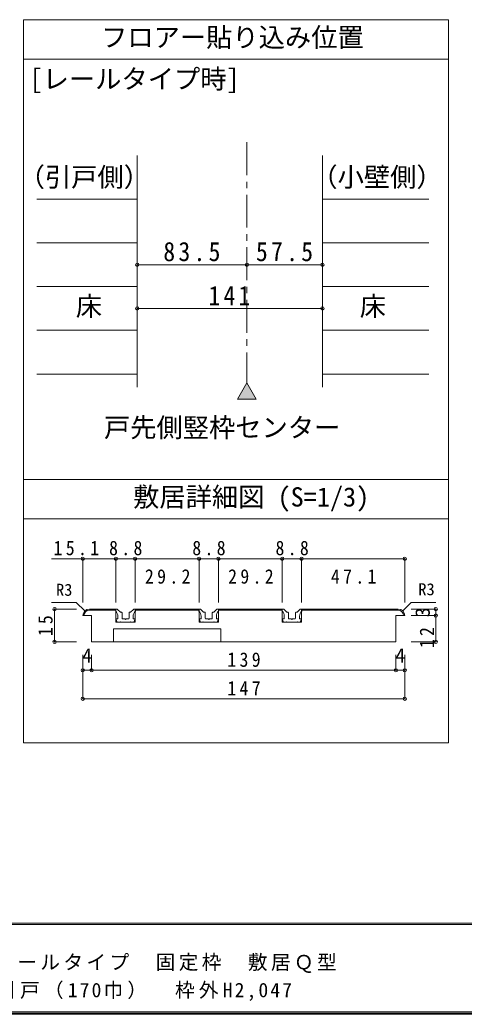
# Model space of a CAD drawing. Units: millimetres at full size, sheet at 1:5, with parts at other scales. Extents: x -957 to 993, y -689 to 708.
# Drawn here: x -512 to -174, y -689 to 68 of the extents above; entities that cross this region are included whole.
import ezdxf
from ezdxf.enums import TextEntityAlignment as Align

# ---------------------------------------------------------------- set-up
doc = ezdxf.new("R2010")
doc.units = ezdxf.units.MM
doc.header["$LTSCALE"] = 5
doc.header["$PDMODE"] = 32
doc.header["$PDSIZE"] = 2.5
doc.linetypes.add('CHAIN1', pattern=[8, 5, -1, 1, -1])
doc.layers.add('0-B_寸法', color=7, linetype='Continuous', lineweight=9)
doc.layers.add('F-1_枠', color=6, linetype='Continuous', lineweight=9)
doc.styles.add('ＭＳ ゴシック', font='')
doc.styles.get('ＭＳ ゴシック').set_extended_font_data('MS Gothic')

msp = doc.modelspace()

# ---------------------------------------------------------------- linework, layer by layer
at = {"layer": '0-B_寸法'}
for p, q in [((-509.446, 68.058), (-185.763, 68.058)), ((-509.446, 68.058), (-509.446, -482.581)), ((-185.763, -482.581), (-185.763, 68.058)), ((-509.446, 38.058), (-185.763, 38.058)), ((-422.816, -35.143), (-422.816, -211.65)), ((-281.816, -35.143), (-281.816, -211.65)), ((-339.316, -118.397), (-422.816, -118.397)), ((-281.816, -118.397), (-339.316, -118.397)), ((-281.816, -151.698), (-422.816, -151.698)), ((-339.316, -208.332), (-346.453, -220.694)), ((-339.316, -208.332), (-332.179, -220.694)), ((-346.453, -220.694), (-332.179, -220.694)), ((-185.763, -281.942), (-509.446, -281.942)), ((-509.446, -311.942), (-185.763, -311.942)), ((-439.062, -342.258), (-488.056, -342.258)), ((-464.229, -342.258), (-464.229, -375.591)), ((-424.396, -342.258), (-439.062, -342.258)), ((-439.062, -342.258), (-439.062, -375.591)), ((-424.396, -342.258), (-375.729, -342.258)), ((-424.396, -342.258), (-424.396, -375.591)), ((-375.729, -342.258), (-375.729, -375.591)), ((-375.729, -342.258), (-361.062, -342.258)), ((-361.062, -342.258), (-361.062, -375.591)), ((-361.062, -342.258), (-312.396, -342.258)), ((-312.396, -342.258), (-312.396, -375.591)), ((-312.396, -342.258), (-297.729, -342.258)), ((-297.729, -342.258), (-297.729, -375.591)), ((-297.729, -342.258), (-219.229, -342.258)), ((-219.229, -342.258), (-219.229, -375.591)), ((-469.229, -375.591), (-488.056, -375.591)), ((-469.229, -375.591), (-488.056, -375.591)), ((-462.765, -382.056), (-469.229, -375.591)), ((-462.765, -382.056), (-469.229, -375.591)), ((-220.694, -382.056), (-214.229, -375.591)), ((-220.694, -382.056), (-214.229, -375.591)), ((-214.229, -375.591), (-195.538, -375.591)), ((-214.229, -375.591), (-195.538, -375.591)), ((-485.754, -405.591), (-485.754, -380.591)), ((-485.754, -380.591), (-469.087, -380.591)), ((-457.562, -385.591), (-464.229, -385.591)), ((-457.562, -385.591), (-464.229, -385.591)), ((-439.062, -380.591), (-459.229, -380.591)), ((-439.062, -380.591), (-459.229, -380.591)), ((-439.062, -381.424), (-459.229, -381.424)), ((-439.062, -381.424), (-459.229, -381.424)), ((-457.562, -405.591), (-457.562, -385.591)), ((-439.229, -380.591), (-438.324, -380.591)), ((-439.062, -380.591), (-439.062, -390.591)), ((-435.625, -382.945), (-437.735, -380.835)), ((-435.625, -382.945), (-437.735, -380.835)), ((-437.562, -388.091), (-437.562, -385.985)), ((-435.272, -383.091), (-434.729, -383.091)), ((-435.272, -383.091), (-434.729, -383.091)), ((-434.396, -387.591), (-434.396, -383.425)), ((-429.062, -387.591), (-429.062, -383.425)), ((-428.186, -383.091), (-428.729, -383.091)), ((-428.186, -383.091), (-428.729, -383.091)), ((-427.833, -382.945), (-425.723, -380.835)), ((-427.833, -382.945), (-425.723, -380.835)), ((-425.896, -388.091), (-425.896, -385.985)), ((-424.229, -380.591), (-425.134, -380.591)), ((-424.229, -380.591), (-425.134, -380.591)), ((-424.396, -380.591), (-424.396, -390.591)), ((-375.729, -380.591), (-424.396, -380.591)), ((-375.729, -380.591), (-424.396, -380.591)), ((-375.729, -381.424), (-424.396, -381.424)), ((-375.729, -381.424), (-424.396, -381.424)), ((-424.229, -382.258), (-424.229, -380.591)), ((-375.896, -380.591), (-374.991, -380.591)), ((-375.729, -380.591), (-375.729, -390.591)), ((-372.292, -382.945), (-374.402, -380.835)), ((-372.292, -382.945), (-374.402, -380.835)), ((-374.229, -388.091), (-374.229, -385.985)), ((-371.939, -383.091), (-371.396, -383.091)), ((-371.939, -383.091), (-371.396, -383.091)), ((-371.062, -387.591), (-371.062, -383.425)), ((-365.729, -387.591), (-365.729, -383.425)), ((-364.853, -383.091), (-365.396, -383.091)), ((-364.853, -383.091), (-365.396, -383.091)), ((-364.499, -382.945), (-362.39, -380.835)), ((-364.499, -382.945), (-362.39, -380.835)), ((-362.562, -388.091), (-362.562, -385.985)), ((-360.896, -380.591), (-361.801, -380.591)), ((-360.896, -380.591), (-361.801, -380.591)), ((-361.062, -380.591), (-361.062, -390.591)), ((-312.396, -380.591), (-361.062, -380.591)), ((-312.396, -380.591), (-361.062, -380.591)), ((-312.396, -381.424), (-361.062, -381.424)), ((-312.396, -381.424), (-361.062, -381.424)), ((-360.896, -382.258), (-360.896, -380.591)), ((-312.562, -380.591), (-311.658, -380.591)), ((-312.396, -380.591), (-312.396, -390.591)), ((-308.959, -382.945), (-311.068, -380.835)), ((-308.959, -382.945), (-311.068, -380.835)), ((-310.896, -388.091), (-310.896, -385.985)), ((-308.605, -383.091), (-308.062, -383.091)), ((-308.605, -383.091), (-308.062, -383.091)), ((-307.729, -387.591), (-307.729, -383.425)), ((-302.396, -387.591), (-302.396, -383.425)), ((-301.52, -383.091), (-302.062, -383.091)), ((-301.52, -383.091), (-302.062, -383.091)), ((-301.166, -382.945), (-299.057, -380.835)), ((-301.166, -382.945), (-299.057, -380.835)), ((-299.229, -388.091), (-299.229, -385.985)), ((-297.562, -380.591), (-298.467, -380.591)), ((-297.562, -380.591), (-298.467, -380.591)), ((-224.229, -380.591), (-297.729, -380.591)), ((-224.229, -381.424), (-297.729, -381.424)), ((-224.229, -381.424), (-297.729, -381.424)), ((-297.562, -382.258), (-297.562, -380.591)), ((-225.896, -385.591), (-219.229, -385.591)), ((-225.896, -405.591), (-225.896, -385.591)), ((-225.896, -385.591), (-219.229, -385.591)), ((-195.538, -380.591), (-214.229, -380.591)), ((-195.538, -385.591), (-214.229, -385.591)), ((-195.538, -385.591), (-195.538, -380.591)), ((-195.538, -405.591), (-195.538, -385.591)), ((-424.396, -390.591), (-439.062, -390.591)), ((-424.396, -390.591), (-439.062, -390.591)), ((-438.062, -390.591), (-438.872, -388.547)), ((-438.062, -390.591), (-438.872, -388.547)), ((-437.562, -388.091), (-438.562, -388.091)), ((-437.562, -388.091), (-438.562, -388.091)), ((-436.229, -390.591), (-438.062, -390.591)), ((-436.229, -390.591), (-438.062, -390.591)), ((-436.229, -390.591), (-435.896, -390.258)), ((-436.229, -390.591), (-435.896, -390.258)), ((-435.896, -390.258), (-435.562, -390.591)), ((-435.896, -390.258), (-435.562, -390.591)), ((-435.562, -390.591), (-427.896, -390.591)), ((-435.562, -390.591), (-427.896, -390.591)), ((-432.229, -388.091), (-433.896, -388.091)), ((-432.229, -388.091), (-433.896, -388.091)), ((-431.729, -388.591), (-432.229, -388.091)), ((-431.729, -388.591), (-432.229, -388.091)), ((-427.562, -390.258), (-427.896, -390.591)), ((-427.562, -390.258), (-427.896, -390.591)), ((-427.229, -390.591), (-427.562, -390.258)), ((-427.229, -390.591), (-427.562, -390.258)), ((-427.229, -390.591), (-425.396, -390.591)), ((-427.229, -390.591), (-425.396, -390.591)), ((-425.896, -388.091), (-424.896, -388.091)), ((-425.896, -388.091), (-424.896, -388.091)), ((-425.396, -390.591), (-424.586, -388.547)), ((-425.396, -390.591), (-424.586, -388.547)), ((-361.062, -390.591), (-375.729, -390.591)), ((-361.062, -390.591), (-375.729, -390.591)), ((-374.729, -390.591), (-375.539, -388.547)), ((-374.729, -390.591), (-375.539, -388.547)), ((-374.229, -388.091), (-375.229, -388.091)), ((-374.229, -388.091), (-375.229, -388.091)), ((-372.896, -390.591), (-374.729, -390.591)), ((-372.896, -390.591), (-374.729, -390.591)), ((-372.896, -390.591), (-372.562, -390.258)), ((-372.896, -390.591), (-372.562, -390.258)), ((-372.562, -390.258), (-372.229, -390.591)), ((-372.562, -390.258), (-372.229, -390.591)), ((-372.229, -390.591), (-364.562, -390.591)), ((-372.229, -390.591), (-364.562, -390.591)), ((-368.896, -388.091), (-370.562, -388.091)), ((-368.896, -388.091), (-370.562, -388.091)), ((-368.396, -388.591), (-368.896, -388.091)), ((-368.396, -388.591), (-368.896, -388.091)), ((-364.229, -390.258), (-364.562, -390.591)), ((-364.229, -390.258), (-364.562, -390.591)), ((-363.896, -390.591), (-364.229, -390.258)), ((-363.896, -390.591), (-364.229, -390.258)), ((-363.896, -390.591), (-362.062, -390.591)), ((-363.896, -390.591), (-362.062, -390.591)), ((-362.562, -388.091), (-361.562, -388.091)), ((-362.562, -388.091), (-361.562, -388.091)), ((-362.062, -390.591), (-361.253, -388.547)), ((-362.062, -390.591), (-361.253, -388.547)), ((-297.729, -390.591), (-312.396, -390.591)), ((-297.729, -390.591), (-312.396, -390.591)), ((-311.396, -390.591), (-312.206, -388.547)), ((-311.396, -390.591), (-312.206, -388.547)), ((-310.896, -388.091), (-311.896, -388.091)), ((-310.896, -388.091), (-311.896, -388.091)), ((-309.562, -390.591), (-311.396, -390.591)), ((-309.562, -390.591), (-311.396, -390.591)), ((-309.562, -390.591), (-309.229, -390.258)), ((-309.562, -390.591), (-309.229, -390.258)), ((-309.229, -390.258), (-308.896, -390.591)), ((-309.229, -390.258), (-308.896, -390.591)), ((-308.896, -390.591), (-301.229, -390.591)), ((-308.896, -390.591), (-301.229, -390.591)), ((-305.562, -388.091), (-307.229, -388.091)), ((-305.562, -388.091), (-307.229, -388.091)), ((-305.062, -388.591), (-305.562, -388.091)), ((-305.062, -388.591), (-305.562, -388.091)), ((-300.896, -390.258), (-301.229, -390.591)), ((-300.896, -390.258), (-301.229, -390.591)), ((-300.562, -390.591), (-300.896, -390.258)), ((-300.562, -390.591), (-300.896, -390.258)), ((-300.562, -390.591), (-298.729, -390.591)), ((-300.562, -390.591), (-298.729, -390.591)), ((-299.229, -388.091), (-298.229, -388.091)), ((-299.229, -388.091), (-298.229, -388.091)), ((-298.729, -390.591), (-297.919, -388.547)), ((-298.729, -390.591), (-297.919, -388.547)), ((-440.896, -405.591), (-440.896, -395.591)), ((-359.229, -395.591), (-440.896, -395.591)), ((-485.754, -405.591), (-469.087, -405.591)), ((-457.562, -405.591), (-225.896, -405.591)), ((-457.562, -405.591), (-225.896, -405.591)), ((-195.538, -405.591), (-214.229, -405.591)), ((-464.229, -427.258), (-464.229, -415.591)), ((-457.562, -427.258), (-457.562, -415.591)), ((-225.896, -427.258), (-225.896, -415.591)), ((-219.229, -427.258), (-219.229, -415.591)), ((-464.229, -427.258), (-457.562, -427.258)), ((-464.229, -448.924), (-464.229, -427.258)), ((-457.562, -427.258), (-225.896, -427.258)), ((-225.896, -427.258), (-219.229, -427.258)), ((-219.229, -448.924), (-219.229, -427.258)), ((-464.229, -448.924), (-219.229, -448.924)), ((-185.763, -482.581), (-509.446, -482.581))]:
    msp.add_line(p, q, dxfattribs=at)
at = {"layer": '0-B_寸法', "linetype": 'CHAIN1'}
msp.add_line((-339.316, -25.143), (-339.316, -208.332), dxfattribs=at)
at = {"layer": '0-B_寸法', "color": 4}
for p, q in [((-422.816, -68.445), (-499.316, -68.445)), ((-200.917, -68.445), (-281.816, -68.445)), ((-422.816, -101.746), (-499.316, -101.746)), ((-281.816, -101.746), (-200.917, -101.746)), ((-422.816, -135.048), (-499.316, -135.048)), ((-281.816, -135.048), (-200.917, -135.048)), ((-422.816, -168.349), (-499.316, -168.349)), ((-281.816, -168.349), (-200.917, -168.349)), ((-422.816, -201.65), (-499.316, -201.65)), ((-281.816, -201.65), (-200.917, -201.65))]:
    msp.add_line(p, q, dxfattribs=at)
at = {"layer": '0-B_寸法'}
for points in [[(-439.229, -382.258), (-439.229, -380.591), (-438.324, -380.591)], [(-375.896, -382.258), (-375.896, -380.591), (-374.991, -380.591)], [(-312.562, -382.258), (-312.562, -380.591), (-311.658, -380.591)], [(-224.229, -380.591), (-297.729, -380.591), (-297.729, -390.591)], [(-429.562, -388.091), (-431.229, -388.091), (-431.729, -388.591)], [(-429.562, -388.091), (-431.229, -388.091), (-431.729, -388.591)], [(-366.229, -388.091), (-367.896, -388.091), (-368.396, -388.591)], [(-366.229, -388.091), (-367.896, -388.091), (-368.396, -388.591)], [(-302.896, -388.091), (-304.562, -388.091), (-305.062, -388.591)], [(-302.896, -388.091), (-304.562, -388.091), (-305.062, -388.591)], [(-359.229, -405.591), (-359.229, -395.591), (-440.896, -395.591)]]:
    msp.add_lwpolyline(points, dxfattribs=at)
for centre, major_axis, start_param, end_param in [((-459.229, -385.591), (-5, 0), 4.712389, 6.2831853), ((-459.229, -385.591), (-5, 0), 4.712389, 6.2831853), ((-459.229, -385.591), (-4.167, 0), 4.712389, 6.2831853), ((-459.229, -385.591), (-4.167, 0), 4.712389, 6.2831853), ((-442.562, -385.985), (5, 0), 6.2831853, 7.1242595), ((-442.562, -385.985), (5, 0), 6.2831853, 7.1242595), ((-438.324, -381.425), (0.833, 0), 0.7853982, 1.5707963), ((-438.324, -381.425), (0.833, 0), 0.7853982, 1.5707963), ((-435.272, -382.591), (0.5, 0), 3.9269908, 4.712389), ((-435.272, -382.591), (0.5, 0), 3.9269908, 4.712389), ((-434.729, -383.425), (0.333, 0), 6.2831853, 7.8539816), ((-434.729, -383.425), (0.333, 0), 6.2831853, 7.8539816), ((-428.729, -383.425), (0.333, 0), 1.5707963, 3.1415927), ((-428.729, -383.425), (0.333, 0), 1.5707963, 3.1415927), ((-428.186, -382.591), (0.5, 0), 4.712389, 5.4977871), ((-428.186, -382.591), (0.5, 0), 4.712389, 5.4977871), ((-420.896, -385.985), (5, 0), 2.3005185, 3.1415927), ((-420.896, -385.985), (5, 0), 2.3005185, 3.1415927), ((-425.134, -381.425), (0.833, 0), 1.5707963, 2.3561945), ((-425.134, -381.425), (0.833, 0), 1.5707963, 2.3561945), ((-379.229, -385.985), (5, 0), 6.2831853, 7.1242595), ((-379.229, -385.985), (5, 0), 6.2831853, 7.1242595), ((-374.991, -381.425), (0.833, 0), 0.7853982, 1.5707963), ((-374.991, -381.425), (0.833, 0), 0.7853982, 1.5707963), ((-371.939, -382.591), (0.5, 0), 3.9269908, 4.712389), ((-371.939, -382.591), (0.5, 0), 3.9269908, 4.712389), ((-371.396, -383.425), (0.333, 0), 6.2831853, 7.8539816), ((-371.396, -383.425), (0.333, 0), 6.2831853, 7.8539816), ((-365.396, -383.425), (0.333, 0), 1.5707963, 3.1415927), ((-365.396, -383.425), (0.333, 0), 1.5707963, 3.1415927), ((-364.853, -382.591), (0.5, 0), 4.712389, 5.4977871), ((-364.853, -382.591), (0.5, 0), 4.712389, 5.4977871), ((-357.562, -385.985), (5, 0), 2.3005185, 3.1415927), ((-357.562, -385.985), (5, 0), 2.3005185, 3.1415927), ((-361.801, -381.425), (0.833, 0), 1.5707963, 2.3561945), ((-361.801, -381.425), (0.833, 0), 1.5707963, 2.3561945), ((-315.896, -385.985), (5, 0), 6.2831853, 7.1242595), ((-315.896, -385.985), (5, 0), 6.2831853, 7.1242595), ((-311.658, -381.425), (0.833, 0), 0.7853982, 1.5707963), ((-311.658, -381.425), (0.833, 0), 0.7853982, 1.5707963), ((-308.605, -382.591), (0.5, 0), 3.9269908, 4.712389), ((-308.605, -382.591), (0.5, 0), 3.9269908, 4.712389), ((-308.062, -383.425), (0.333, 0), 6.2831853, 7.8539816), ((-308.062, -383.425), (0.333, 0), 6.2831853, 7.8539816), ((-302.062, -383.425), (0.333, 0), 1.5707963, 3.1415927), ((-302.062, -383.425), (0.333, 0), 1.5707963, 3.1415927), ((-301.52, -382.591), (0.5, 0), 4.712389, 5.4977871), ((-301.52, -382.591), (0.5, 0), 4.712389, 5.4977871), ((-294.229, -385.985), (5, 0), 2.3005185, 3.1415927), ((-294.229, -385.985), (5, 0), 2.3005185, 3.1415927), ((-298.467, -381.425), (0.833, 0), 1.5707963, 2.3561945), ((-298.467, -381.425), (0.833, 0), 1.5707963, 2.3561945), ((-224.229, -385.591), (-5, 0), 3.1415927, 4.712389), ((-224.229, -385.591), (-5, 0), 3.1415927, 4.712389), ((-224.229, -385.591), (-4.167, 0), 3.1415927, 4.712389), ((-224.229, -385.591), (-4.167, 0), 3.1415927, 4.712389), ((-438.562, -388.425), (0.333, 0), 1.5707963, 3.518863), ((-438.562, -388.425), (0.333, 0), 1.5707963, 3.518863), ((-433.896, -387.591), (0.5, 0), 3.1415927, 4.712389), ((-433.896, -387.591), (0.5, 0), 3.1415927, 4.712389), ((-429.562, -387.591), (0.5, 0), 4.712389, 6.2831853), ((-429.562, -387.591), (0.5, 0), 4.712389, 6.2831853), ((-424.896, -388.425), (0.333, 0), 5.9059149, 7.8539816), ((-424.896, -388.425), (0.333, 0), 5.9059149, 7.8539816), ((-375.229, -388.425), (0.333, 0), 1.5707963, 3.518863), ((-375.229, -388.425), (0.333, 0), 1.5707963, 3.518863), ((-370.562, -387.591), (0.5, 0), 3.1415927, 4.712389), ((-370.562, -387.591), (0.5, 0), 3.1415927, 4.712389), ((-366.229, -387.591), (0.5, 0), 4.712389, 6.2831853), ((-366.229, -387.591), (0.5, 0), 4.712389, 6.2831853), ((-361.562, -388.425), (0.333, 0), 5.9059149, 7.8539816), ((-361.562, -388.425), (0.333, 0), 5.9059149, 7.8539816), ((-311.896, -388.425), (0.333, 0), 1.5707963, 3.518863), ((-311.896, -388.425), (0.333, 0), 1.5707963, 3.518863), ((-307.229, -387.591), (0.5, 0), 3.1415927, 4.712389), ((-307.229, -387.591), (0.5, 0), 3.1415927, 4.712389), ((-302.896, -387.591), (0.5, 0), 4.712389, 6.2831853), ((-302.896, -387.591), (0.5, 0), 4.712389, 6.2831853), ((-298.229, -388.425), (0.333, 0), 5.9059149, 7.8539816), ((-298.229, -388.425), (0.333, 0), 5.9059149, 7.8539816)]:
    msp.add_ellipse(centre, major_axis=major_axis, ratio=0.999999, start_param=start_param, end_param=end_param, dxfattribs=at)
for p in [(-422.816, -118.397), (-339.316, -118.397), (-281.816, -118.397), (-422.816, -151.698), (-281.816, -151.698), (-464.229, -342.258), (-439.062, -342.258), (-424.396, -342.258), (-375.729, -342.258), (-361.062, -342.258), (-312.396, -342.258), (-297.729, -342.258), (-219.229, -342.258), (-485.754, -380.591), (-195.538, -380.591), (-195.538, -385.591), (-485.754, -405.591), (-195.538, -405.591), (-464.229, -427.258), (-457.562, -427.258), (-225.896, -427.258), (-219.229, -427.258), (-464.229, -448.924), (-219.229, -448.924)]:
    msp.add_point(p, dxfattribs=at)
at = {"layer": '0-B_寸法', "color": 16}
msp.add_solid([(-346.453, -220.694), (-339.316, -208.332), (-332.179, -220.694)], dxfattribs=at)
at = {"layer": 'F-1_枠'}
for p, q in [((992.782, -619.898), (-957.218, -619.898)), ((992.782, -620.731), (-957.218, -620.731)), ((992.782, -687.398), (-957.218, -687.398)), ((992.782, -688.231), (-957.218, -688.231)), ((992.782, -689.065), (-957.218, -689.065))]:
    msp.add_line(p, q, dxfattribs=at)

# ---------------------------------------------------------------- texts
at = {"layer": '0-B_寸法', "style": 'ＭＳ ゴシック'}
for s, height, p in [('フロアー貼り込み位置', 14.66, (-450.368, 43.058)), ('[レールタイプ時]', 14.66, (-504.775, 11.368)), ('（引戸側）', 14.66, (-513.101, -63.341)), ('（小壁側）', 14.66, (-290.306, -63.341)), ('床', 14.66, (-469.566, -161.698)), ('床', 14.66, (-253.468, -161.698)), ('戸先側竪枠センター', 14.66, (-448.157, -254.074)), ('敷居詳細図 (S=1/3)', 14.66, (-425.974, -306.933)), ('R3', 9.164, (-484.634, -373.267)), ('R3', 9.164, (-208.855, -372.863)), ('4', 11, (-464.646, -424.758)), ('4', 11, (-226.312, -424.758))]:
    msp.add_text(s, height=height, dxfattribs=at).set_placement(p, align=Align.BOTTOM_LEFT)
msp.add_text('3', height=11, rotation=90, dxfattribs=at).set_placement((-196.849, -386.841), align=Align.BOTTOM_LEFT)
at = {"layer": '0-B_寸法', "attachment_point": 7, "style": 'ＭＳ ゴシック'}
for s, insert, char_height in [('\\T1.28;\\W0.9;83.5', (-402.941, -115.897), 14.66), ('\\T1.28;\\W0.9;57.5', (-332.441, -115.897), 14.66), ('\\T1.27;\\W0.9;141', (-368.566, -149.198), 14.66), ('\\T1.38;\\W0.9;15.1', (-486.49, -339.758), 11), ('\\T1.38;\\W0.9;8.8', (-444.229, -339.758), 11), ('\\T1.38;\\W0.9;8.8', (-380.896, -339.758), 11), ('\\T1.38;\\W0.9;8.8', (-317.562, -339.758), 11), ('\\T1.38;\\W0.9;29.2', (-416.937, -361.424), 11), ('\\T1.38;\\W0.9;29.2', (-353.604, -361.424), 11), ('\\T1.38;\\W0.9;47.1', (-275.354, -361.424), 11), ('\\T1.38;\\W0.9;139', (-354.229, -424.758), 11), ('\\T1.38;\\W0.9;147', (-354.229, -446.424), 11), ('\\T1.17;ドレタス\u3000Ｌ字開口納まり枠セット\u3000レールタイプ\u3000固定枠\u3000敷居Ｑ型', (-830.143, -657.733), 11), ('\\T1.21;【L】３枚引込戸＋【R】片引戸（170巾）\u3000枠外H2,047', (-747.964, -679.065), 11)]:
    msp.add_mtext(s, dxfattribs=dict(at, insert=insert, char_height=char_height))
at = {"layer": '0-B_寸法', "char_height": 11, "attachment_point": 7, "rotation": 90, "style": 'ＭＳ ゴシック'}
for s, insert in [('\\T1.36;\\W0.9;15', (-487.065, -401.216)), ('\\T1.36;\\W0.9;12', (-196.849, -410.27))]:
    msp.add_mtext(s, dxfattribs=dict(at, insert=insert))

doc.saveas('drawing.dxf')
